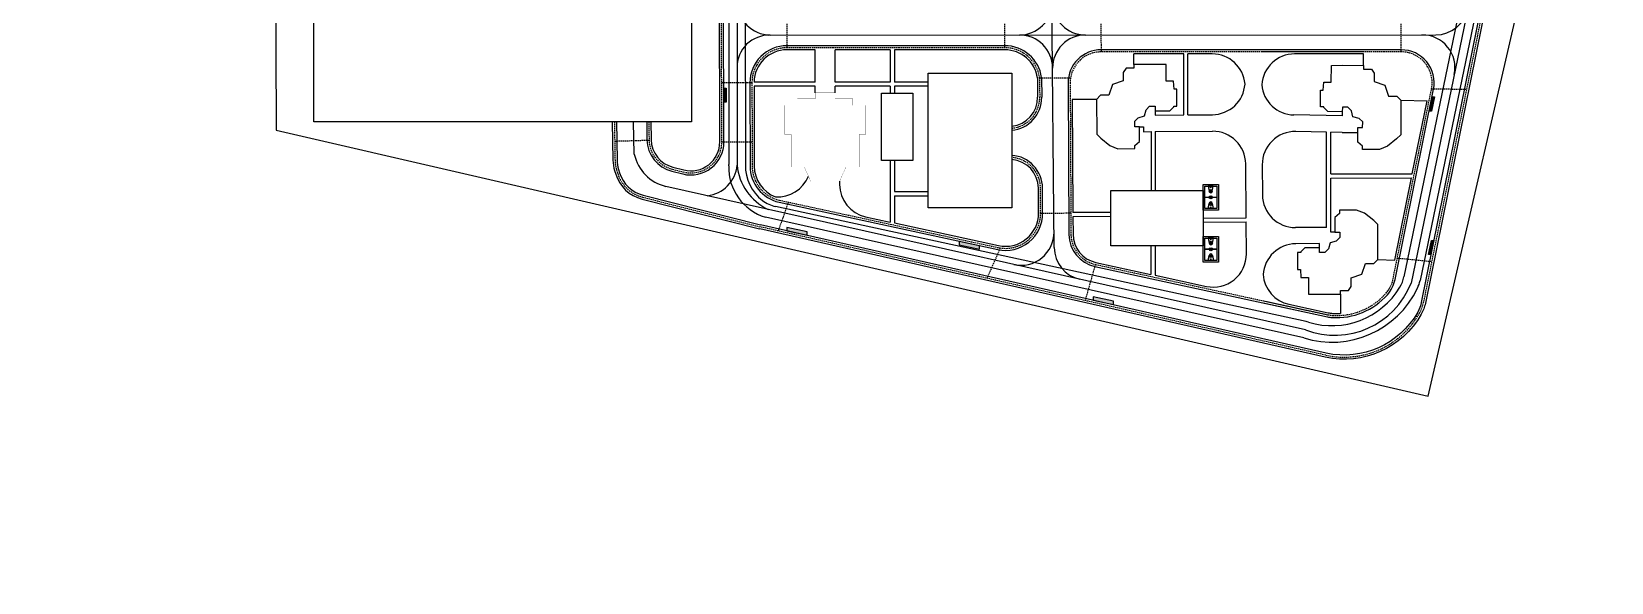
# Model space of a CAD drawing. Header units: inches. Extents: x -634 to 3638, y -6930911 to 5552.
# Drawn here: x 3063 to 3638, y 1953 to 2153 of the extents above; entities that cross this region are included whole.
import ezdxf

# ---------------------------------------------------------------- set-up
doc = ezdxf.new("R2010")
doc.units = ezdxf.units.IN
doc.header["$MEASUREMENT"] = 0
doc.linetypes.add('штриховая', pattern=[0.75, 0.5, -0.25])
doc.layers.add('ELEV', color=134, linetype='Continuous', lineweight=18)
for name, color, linetype in [('SPORT', 7, 'Continuous'), ('движ. автобус', 100, 'Continuous'), ('движ. пешеходы', 151, 'штриховая'), ('движ. транспорт', 10, 'Continuous')]:
    doc.layers.add(name, color=color, linetype=linetype)
for name, color, linetype, true_color in [('дет.площадки', 7, 'Continuous', 0xf5eb38), ('дорога', 7, 'Continuous', 0x737373), ('жил.зона', 7, 'Continuous', 0xee6868), ('парковка', 7, 'Continuous', 0x000000)]:
    doc.layers.add(name, color=color, linetype=linetype, true_color=true_color)

# ---------------------------------------------------------------- blocks, each defined once
blk = doc.blocks.new('A$C6FDB6B95')
at = {"layer": 'SPORT'}
for p, q in [((-2148, 1133), (1300, 1133)), ((-2148, -936), (-2148, 1133)), ((-1920, 438), (-1256, 300)), ((-1918, 904), (1070, 904)), ((-1918, -706), (-1918, 904)), ((-1918, -246), (-1918, 444)), ((-1918, -246), (-1918, 444)), ((-1918, 444), (-1255, 306)), ((-1721, 403), (-1720, 408)), ((-1716, 402), (-1721, 403)), ((-1720, 408), (-1715, 407)), ((-1715, 407), (-1716, 402)), ((-1620, 382), (-1619, 387)), ((-1615, 381), (-1620, 382)), ((-1619, 387), (-1613, 386)), ((-1613, 386), (-1615, 381)), ((-1519, 361), (-1518, 366)), ((-1513, 360), (-1519, 361)), ((-1518, 366), (-1512, 365)), ((-1512, 365), (-1513, 360)), ((-1277, 305), (-1276, 299)), ((-1258, -102), (-1258, 300)), ((-1252, 300), (-1252, -102)), ((-427, -706), (-427, 904)), ((-427, -418), (-427, 616)), ((-421, -706), (-421, 904)), ((-421, -418), (-421, 616)), ((1070, 444), (406, 306)), ((1071, 438), (407, 300)), ((409, -102), (409, 300)), ((429, 305), (428, 299)), ((1070, 904), (1070, -706)), ((1070, -246), (1070, 444)), ((1070, -246), (1070, 444)), ((1300, 1133), (1300, -936)), ((1300, -936), (-2148, -936)), ((-1256, -102), (-1920, -240)), ((-1255, -108), (-1918, -246)), ((1070, -706), (-1918, -706)), ((-1277, -107), (-1276, -101)), ((406, -108), (1070, -246)), ((407, -102), (1071, -240)), ((429, -107), (428, -101))]:
    blk.add_line(p, q, dxfattribs=at)
for points in [[(1300, -936), (-2148, -936), (-2148, 1133), (1300, 1133)], [(1076, -711), (-1924, -711), (-1924, 909), (1076, 909)], [(-1781, 202), (-1784, 202), (-1784, -4), (-1781, -4)], [(671, 361), (669, 366), (664, 365), (665, 360)], [(772, 382), (771, 387), (765, 386), (766, 381)], [(873, 403), (872, 408), (866, 407), (868, 402)], [(932, 202), (936, 202), (936, -4), (932, -4)], [(-1721, -205), (-1720, -211), (-1715, -209), (-1716, -204)], [(-1620, -184), (-1619, -190), (-1613, -188), (-1615, -183)], [(-1519, -163), (-1518, -168), (-1512, -167), (-1513, -162)], [(671, -163), (669, -168), (664, -167), (665, -162)], [(772, -184), (771, -190), (765, -188), (766, -183)], [(873, -205), (872, -211), (866, -209), (868, -204)]]:
    blk.add_lwpolyline(points, close=True, dxfattribs=at)
blk.add_lwpolyline([(403, -102, -0.9858149), (403, 300)], format="xyb", close=True, dxfattribs=at)
for centre, radius in [((-1741, 99), 25.9), ((-424, 99), 207), ((-424, 99), 201), ((892, 99), 25.9)]:
    blk.add_circle(centre, radius, dxfattribs=at)
for centre, radius, start, end in [((-1255, 99), 207, 96.21469, 263.78531), ((-1255, 99), 201, 96.21469, 263.78531), ((-1255, 99), 207, 270, 90), ((-1255, 99), 201, 270.81854, 89.18146), ((406, 99), 207, 90, 270), ((406, 99), 201, 276.21469, 83.78531), ((406, 99), 207, 276.21469, 83.78531)]:
    blk.add_arc(centre, radius, start, end, dxfattribs=at)

msp = doc.modelspace()

# ---------------------------------------------------------------- hatches: boundary and pattern name
at = {"layer": 'ELEV', "linetype": 'Continuous'}
h = msp.add_hatch(dxfattribs=at)
h.set_pattern_fill('ANSI31', color=256, scale=0.01044, style=0)
h.set_pattern_definition([(45, (1262.311104, 3366.587935), (-0.02343928418428, 0.02343928418428), [])])
edge = h.paths.add_edge_path()
edge.add_ellipse((1445.78234, 3471.96182), major_axis=(0, 6932302.83262), ratio=0.00000001506, start_angle=89.999976115149, end_angle=270.000023884851)
edge.add_line((1445.67794, 3474.85168), (1445.67794, 3528.48347))
edge.add_line((1445.67794, 3528.48347), (1445.88675, 3528.48347))
edge.add_line((1445.88675, 3528.48347), (1445.88675, 3474.85168))
at = {"layer": 'движ. автобус'}
h = msp.add_hatch(color=3, dxfattribs=at)
h.dxf.hatch_style = 1
h.paths.add_polyline_path([(3315.96106, 2132.77214), (3315.04745, 2132.77214), (3315.04745, 2128.34173), (3315.04934, 2127.62081), (3315.96106, 2127.62081)])
h = msp.add_hatch(color=3, dxfattribs=at)
h.dxf.hatch_style = 1
h.paths.add_polyline_path([(3573.54074, 2129.51239), (3572.62712, 2129.51239), (3571.53031, 2124.36106), (3572.44392, 2124.36106)])
h = msp.add_hatch(color=3, dxfattribs=at)
h.dxf.hatch_style = 1
h.paths.add_polyline_path([(3337.95376, 2082.00956), (3337.95376, 2080.857), (3342.75326, 2079.76708), (3345.3921, 2079.20305), (3345.3921, 2080.41966)])
h = msp.add_hatch(color=3, dxfattribs=at)
h.dxf.hatch_style = 1
h.paths.add_polyline_path([(3408.02067, 2075.37682), (3400.58233, 2076.96672), (3400.58233, 2075.75011), (3408.02067, 2074.16021)])
h = msp.add_hatch(color=3, dxfattribs=at)
h.dxf.hatch_style = 1
h.paths.add_polyline_path([(3572.94954, 2075.87434), (3573.2512, 2077.36633), (3572.34106, 2077.36633), (3571.28755, 2072.21501), (3572.20117, 2072.21501)])
h = msp.add_hatch(color=3, dxfattribs=at)
h.dxf.hatch_style = 1
h.paths.add_polyline_path([(3449.31842, 2056.83561), (3449.31842, 2055.61899), (3456.75676, 2054.0291), (3456.75676, 2055.24571)])

# ---------------------------------------------------------------- linework, layer by layer
at = {"color": 7}
msp.add_lwpolyline([(3152.27453, 2117.38844), (3571.2036, 2020.67668), (3611.30722, 2194.39466), (3624.58339, 2311.97423), (3637.80785, 2538.02955), (3150.56133, 2538.02955)], close=True, dxfattribs=at)
at = {"layer": 'движ. автобус'}
for p, q in [((3316.8341, 2221.81117), (3316.88843, 2104.97414)), ((3322.83477, 2220.35877), (3322.88856, 2104.70101)), ((3591.80108, 2206.15087), (3562.38666, 2064.10313)), ((3598.61014, 2209.55945), (3568.227, 2062.71864)), ((3525.96674, 2041.85034), (3330.19351, 2085.78284)), ((3526.76444, 2047.81671), (3333.90693, 2089.66058))]:
    msp.add_line(p, q, dxfattribs=at)
for points in [[(3315.04745, 2132.77214), (3315.96106, 2132.77214), (3315.96106, 2127.62081), (3315.04745, 2127.62081)], [(3572.62712, 2129.51239), (3573.54074, 2129.51239), (3572.44392, 2124.36106), (3571.53031, 2124.36106)], [(3345.3921, 2080.41966), (3337.95376, 2082.00956), (3337.95376, 2080.79295), (3345.3921, 2079.20305)], [(3408.02067, 2075.37682), (3400.58233, 2076.96672), (3400.58233, 2075.75011), (3408.02067, 2074.16021)], [(3572.34106, 2077.36633), (3573.25467, 2077.36633), (3572.20117, 2072.21501), (3571.28755, 2072.21501)], [(3456.75676, 2055.24571), (3449.31842, 2056.83561), (3449.31842, 2055.61899), (3456.75676, 2054.0291)]]:
    msp.add_lwpolyline(points, close=True, dxfattribs=at)
for centre, radius, start, end in [((3335.60292, 2103.72477), 18.73966, 177.68106102, 253.22219192), ((3304.88843, 2104.96856), 12, 357.68106102, 0.02664575), ((3338.89929, 2104.5658), 16.01156, 179.41849023, 232.39440202), ((3336.45134, 2101.38772), 12, 232.39440202, 257.75840015), ((3550.63595, 2066.5364), 12, 328.96041339, 348.30087053), ((3556.47591, 2065.15008), 12, 334.48311969, 348.30977546), ((3536.13456, 2074.85976), 34.53993, 252.87970098, 334.48311969), ((3536.11102, 2075.27752), 28.95231, 253.12037616, 328.96041339), ((3524.22003, 2036.08957), 12, 73.12037616, 77.75840015)]:
    msp.add_arc(centre, radius, start, end, dxfattribs=at)
at = {"layer": 'движ. пешеходы'}
for p, q in [((3337.93929, 2158.42275), (3338.03095, 2147.42275)), ((3417.25498, 2147.42275), (3417.25498, 2158.42275)), ((3452.07535, 2158.42275), (3452.25544, 2145.92275)), ((3561.37237, 2145.92275), (3561.37237, 2158.42275)), ((3325.28099, 2134.63936), (3314.28103, 2134.61055)), ((3429.86635, 2136.59679), (3429.92193, 2129.43196)), ((3429.87403, 2136.49539), (3441.14399, 2136.4329)), ((3572.39925, 2132.44326), (3585.14185, 2132.39217)), ((3275.37622, 2113.47135), (3287.87275, 2113.826)), ((3314.33717, 2113.1722), (3325.33713, 2113.20101)), ((3338.45122, 2091.28775), (3334.84537, 2080.79378)), ((3430.24906, 2087.26728), (3441.24892, 2087.32388)), ((3415.56076, 2074.5999), (3410.74242, 2063.55838)), ((3450.15588, 2068.61282), (3446.40381, 2055.46007)), ((3559.96432, 2070.94095), (3572.46425, 2069.68963))]:
    msp.add_line(p, q, dxfattribs=at)
for points in [[(3287.75697, 2120.62987), (3287.86983, 2113.95494, 0.338759954), (3296.36347, 2103.23762), (3300.33245, 2102.23523, 0.489484039), (3314.33717, 2113.1722), (3314.05819, 2219.70333, 0.399016405), (3303.36538, 2230.91006), (3288.08806, 2231.6676, 0.428800516), (3276.28091, 2220.4314, 0.428800516)], [(3613.70299, 2215.23371), (3611.74637, 2215.34283, 0.372700523), (3600.09305, 2206.33977), (3569.41738, 2054.62, -0.079040438), (3568.01647, 2050.8669, -0.328421876), (3533.90909, 2035.58856), (3328.27738, 2082.2853)], [(3429.87403, 2136.49539, 0.372797258), (3417.25498, 2147.42275), (3338.03095, 2147.42275, 0.414980789), (3325.28099, 2134.63936), (3325.36025, 2104.37368, 0.349570979), (3335.29037, 2091.9728), (3414.79862, 2074.74098, 0.47978187), (3430.24906, 2087.26728), (3430.20225, 2096.36509, 0.392841877), (3419.72096, 2107.53093, 0.392841877)], [(3547.64577, 2145.92275), (3452.25544, 2145.92275, 0.415721382), (3441.00559, 2134.61486), (3441.28892, 2079.54968)], [(3511.35308, 2055.34955), (3534.67688, 2050.29459, 0.036961076), (3536.32172, 2050.06357, 0.231979018), (3555.81794, 2058.0831, 0.132050309), (3558.42165, 2063.31103), (3572.39925, 2132.44326, 0.473927995), (3561.37237, 2145.92275), (3510.53536, 2145.92275)], [(3275.25875, 2120.41854), (3275.49369, 2106.52417, 0.071049496), (3276.0637, 2102.96419), (3276.46501, 2101.66974, 0.261418449), (3285.52112, 2093.08343), (3328.25981, 2082.28952)], [(3441.28892, 2079.54968, 0.35155055), (3450.15588, 2068.61282), (3534.67688, 2050.29459)]]:
    msp.add_lwpolyline(points, format="xyb", dxfattribs=at)
msp.add_arc((3418.67227, 2129.34468), 11.25, 275.25911732, 0.4445063, dxfattribs=at)
at = {"layer": 'движ. транспорт'}
for p, q in [((3319.82745, 2236.1026), (3319.88856, 2104.69962)), ((3435.17543, 2074.79652), (3433.77105, 2230.62873)), ((3600.39861, 2233.4278), (3564.96608, 2061.76473)), ((3331.18939, 2152.00269), (3573.9113, 2152.11557)), ((3282.50602, 2108.68174), (3282.23131, 2120.43122)), ((3526.62362, 2044.77754), (3294.02902, 2096.97294))]:
    msp.add_line(p, q, dxfattribs=at)
for centre, radius, start, end in [((3332.29109, 2164.4305), 12.43496, 181.46771358, 268.01464032), ((3422.6495, 2163.77916), 11.7244, 269.44012856, 1.21496456), ((3446.65287, 2164.34033), 12.28558, 181.457889, 269.45026325), ((3573.90572, 2164.11557), 12, 270.02664575, 348.30087053), ((3331.53026, 2140.34876), 11.65892, 88.37789877, 180.62996516), ((3422.5871, 2140.05532), 12, 0.12454007, 90), ((3446.58716, 2140.05532), 12, 90, 180.12454007), ((3568.93546, 2140.11326), 12, 348.30087053, 90.02664575), ((3297.58544, 2111.99739), 15.43963, 192.40080347, 256.68272731), ((3307.69005, 2105.77087), 12.24546, 276.39015715, 354.98126273), ((3339.76406, 2106.66695), 19.97262, 185.65287658, 244.50821135), ((3423.12533, 2080.30151), 12, 257.35206785, 0.51634616), ((3447.17495, 2074.90466), 12, 180.51634616, 257.35206785), ((3537.21486, 2072.63737), 29.80511, 249.18510963, 338.60527513)]:
    msp.add_arc(centre, radius, start, end, dxfattribs=at)
at = {"layer": 'дет.площадки'}
for points in [[(3372.43343, 2130.91726), (3383.83592, 2130.91726), (3383.83592, 2106.46327), (3372.43343, 2106.46327)], [(3455.786, 2095.50088), (3489.34086, 2095.50088), (3489.34086, 2075.42181), (3455.786, 2075.42181)]]:
    msp.add_lwpolyline(points, close=True, dxfattribs=at)
at = {"layer": 'дорога'}
for p, q in [((3348.30498, 2134.91302), (3348.30498, 2146.67275)), ((3355.50657, 2134.9199), (3355.50657, 2146.67275)), ((3375.59313, 2146.67275), (3375.59313, 2134.93198)), ((3377.09313, 2146.67275), (3377.09313, 2134.93289)), ((3464.19294, 2141.30385), (3464.19294, 2145.17275)), ((3482.28863, 2122.99348), (3482.28863, 2145.17275)), ((3483.78863, 2122.99348), (3483.78863, 2145.17275)), ((3547.64577, 2141.02204), (3547.64577, 2145.17275)), ((3324.5327, 2134.89032), (3324.53033, 2134.89031)), ((3348.30498, 2134.91302), (3326.03295, 2134.89175)), ((3348.30498, 2133.39032), (3326.03427, 2133.39032)), ((3348.30498, 2131.02909), (3348.30498, 2133.39032)), ((3375.59313, 2134.93198), (3355.50657, 2134.9199)), ((3355.50657, 2131.02909), (3355.50657, 2133.39032)), ((3375.59313, 2133.39032), (3355.50657, 2133.39032)), ((3375.59313, 2133.39032), (3375.59313, 2130.91726)), ((3386.30382, 2134.93843), (3377.09313, 2134.93289)), ((3386.30381, 2133.39032), (3377.09313, 2133.39032)), ((3377.09313, 2133.39032), (3377.09313, 2130.91726)), ((3389.40912, 2134.95228), (3386.30381, 2134.94932)), ((3389.40912, 2133.39032), (3386.30381, 2133.39032)), ((3429.11718, 2136.48604), (3429.17196, 2129.42614)), ((3430.61633, 2136.60261), (3430.67191, 2129.43777)), ((3450.59469, 2128.64829), (3441.78653, 2128.60297)), ((3561.24402, 2128.36648), (3570.7679, 2128.15926)), ((3471.87342, 2124.42707), (3471.87342, 2122.91894)), ((3471.87342, 2122.91894), (3482.28863, 2122.99348)), ((3483.78863, 2123.00421), (3492.70385, 2123.06802)), ((3539.96529, 2122.64009), (3522.39113, 2122.97447)), ((3539.96529, 2124.14526), (3539.96529, 2122.64009)), ((3466.2028, 2118.69998), (3467.70447, 2118.69998)), ((3467.70447, 2118.69998), (3467.70447, 2116.80309)), ((3467.70447, 2116.80309), (3470.41636, 2116.92003)), ((3470.41636, 2116.92003), (3470.40287, 2095.50088)), ((3471.91636, 2116.91909), (3471.90287, 2095.50088)), ((3471.91636, 2116.91909), (3492.74679, 2117.06818)), ((3534.1729, 2116.74922), (3523.06247, 2116.96061)), ((3534.25228, 2082.04053), (3534.1729, 2116.74922)), ((3535.76728, 2101.53751), (3535.77533, 2116.71873)), ((3539.85115, 2116.64118), (3535.77533, 2116.71873)), ((3539.85115, 2116.64118), (3545.62699, 2116.61264)), ((3375.59313, 2106.46327), (3375.59313, 2084.00539)), ((3377.09313, 2106.46327), (3377.09313, 2095.07179)), ((3510.8345, 2104.8769), (3510.91286, 2093.92874)), ((3535.75607, 2080.38513), (3535.76648, 2100.0375)), ((3535.76648, 2100.0375), (3565.09686, 2100.11069)), ((3535.76728, 2101.53751), (3565.4003, 2101.61145)), ((3377.09313, 2095.07179), (3389.40912, 2095.07179)), ((3377.09313, 2093.57179), (3377.09313, 2083.6803)), ((3377.09313, 2093.57179), (3389.40912, 2093.57179)), ((3455.786, 2087.54175), (3441.99817, 2087.4708)), ((3455.79372, 2086.04177), (3442.00589, 2085.97082)), ((3489.34086, 2085.46135), (3504.97251, 2085.57322)), ((3489.35159, 2083.96138), (3504.98324, 2084.07326)), ((3534.25228, 2082.04053), (3522.94, 2082.01466)), ((3537.29596, 2080.38513), (3535.75607, 2080.38513)), ((3470.39021, 2075.42181), (3470.38365, 2064.99627)), ((3471.89022, 2075.42181), (3471.88344, 2064.67122)), ((3531.62534, 2076.16405), (3523.04075, 2076.1026)), ((3531.62534, 2074.65805), (3531.62534, 2076.16405)), ((3552.90406, 2070.43683), (3559.03773, 2070.14262)), ((3539.30582, 2057.78126), (3539.24297, 2050.80135))]:
    msp.add_line(p, q, dxfattribs=at)
for points in [[(3287.00707, 2120.61719), (3287.11994, 2113.94226, 0.338759954), (3296.17982, 2102.51046), (3300.1488, 2101.50806, 0.489484039), (3315.08717, 2113.17417), (3314.80819, 2219.70529, 0.399016405), (3303.40253, 2231.65914), (3288.1252, 2232.41668, 0.428800516), (3275.53091, 2220.4314)], [(3288.50686, 2120.64255), (3288.61972, 2113.96762, 0.338759954), (3296.54712, 2103.96479), (3300.5161, 2102.9624, 0.489484039), (3313.58717, 2113.17024), (3313.30819, 2219.70137, 0.399016405), (3303.32824, 2230.16098), (3288.05092, 2230.91852, 0.428800516), (3277.03091, 2220.4314, 0.428800516)], [(3613.66123, 2214.48488), (3611.70461, 2214.594, 0.372700523), (3600.82817, 2206.19114), (3570.15251, 2054.47137, -0.079040438), (3568.66919, 2050.49749, -0.328453608), (3533.74656, 2034.85638), (3328.11129, 2081.55393)], [(3613.74476, 2215.98255), (3611.78813, 2216.09167, 0.372700523), (3599.35792, 2206.48841), (3568.68226, 2054.76863, -0.079040438), (3567.36376, 2051.2363, -0.328388991), (3534.07157, 2036.32076), (3328.44346, 2083.01668)], [(3430.61633, 2136.60261, 0.372797258), (3417.25498, 2148.17275), (3338.03095, 2148.17275, 0.414980789), (3324.53099, 2134.63739), (3324.61025, 2104.37171, 0.349646691), (3335.12805, 2091.24056), (3414.63976, 2074.00799, 0.47978187), (3430.99905, 2087.27114), (3430.95224, 2096.36895, 0.392841877), (3419.77219, 2108.27917, 0.392841877)], [(3348.30498, 2146.67275), (3338.03095, 2146.67275, 0.408877964), (3326.03295, 2134.89175, 0.408877964)], [(3348.30498, 2146.67275), (3338.03095, 2146.67275, 0.408877964), (3326.03295, 2134.89175, 0.408877964)], [(3429.13173, 2136.38818, 0.372797258), (3417.25498, 2146.67275), (3377.09313, 2146.67275)], [(3429.11718, 2136.48604, 0.370451466), (3417.25498, 2146.67275), (3377.09313, 2146.67275)], [(3547.64577, 2146.67275), (3452.25544, 2146.67275, 0.415721382), (3440.2556, 2134.611), (3440.53893, 2079.54582)], [(3504.58697, 2134.20585, 0.389186182), (3492.63152, 2145.17275), (3483.78863, 2145.17275)], [(3511.19423, 2054.61657), (3534.51802, 2049.56161, 0.036961076), (3536.27251, 2049.31518, 0.231979018), (3556.37948, 2057.58594, 0.132050309), (3559.15678, 2063.1624), (3573.13437, 2132.29463, 0.473927995), (3561.37237, 2146.67275), (3510.53536, 2146.67275)], [(3547.64577, 2145.17275), (3522.63229, 2145.17275, 0.394464076), (3510.65994, 2133.98688)], [(3326.03427, 2133.39032), (3326.11025, 2104.37564, 0.310934735), (3333.8566, 2093.18625, 0.310934735)], [(3326.03427, 2133.39032), (3326.11025, 2104.37564, 0.310934735), (3333.8566, 2093.18625, 0.310934735)], [(3274.50886, 2120.40586), (3274.7438, 2106.51149, 0.071049496), (3275.34734, 2102.7421), (3275.74865, 2101.44765, 0.261418449), (3285.33747, 2092.35627), (3328.07616, 2081.56235)], [(3276.00865, 2120.43122), (3276.24358, 2106.53685, 0.071049496), (3276.78006, 2103.18628), (3277.18137, 2101.89183, 0.261418449), (3285.70477, 2093.8106), (3328.44346, 2083.01668)], [(3377.09313, 2083.6803), (3414.95748, 2075.47396, 0.47978187), (3429.49907, 2087.26343), (3429.45226, 2096.36123, 0.390020599), (3419.77219, 2106.77516)], [(3333.8566, 2093.18625, 0.325564112), (3345.79289, 2100.74711)], [(3357.16226, 2098.83238), (3357.15905, 2097.71285, 0.353802502), (3366.61725, 2085.95073), (3375.59313, 2084.00539)], [(3442.00589, 2085.97082), (3442.03891, 2079.55354, 0.35155055), (3450.31474, 2069.34581), (3470.38365, 2064.99627)], [(3471.88344, 2064.67122), (3490.52503, 2060.63103, 0.480400739), (3505.06647, 2072.44464), (3504.98324, 2084.07326)], [(3440.53893, 2079.54582, 0.35155055), (3449.99702, 2067.87984), (3534.51802, 2049.56161)], [(3511.15242, 2064.88909, 0.330693442), (3520.57241, 2054.11886), (3534.83574, 2051.02757, 0.036961076), (3536.37092, 2050.81195, 0.030990156), (3539.24297, 2050.80135, 0.030990156)]]:
    msp.add_lwpolyline(points, format="xyb", dxfattribs=at)
for points in [[(3375.59313, 2146.67275), (3355.50657, 2146.67275)], [(3375.59313, 2146.67275), (3355.50657, 2146.67275)], [(3482.28863, 2145.17275), (3464.19294, 2145.17275)], [(3441.78653, 2128.60297), (3441.99817, 2087.4708)], [(3565.4003, 2101.61145), (3570.7679, 2128.15926)], [(3504.97251, 2085.57322), (3504.83236, 2105.15437)], [(3346.63416, 2098.83851), (3346.63416, 2098.83238)], [(3559.03773, 2070.14262), (3565.09686, 2100.11069)], [(3366.61725, 2085.95073), (3375.59313, 2084.00539)], [(3366.61725, 2085.95073), (3375.59313, 2084.00539)], [(3377.09313, 2083.6803), (3414.95748, 2075.47396)]]:
    msp.add_lwpolyline(points, dxfattribs=at)
for points in [[(3430.7548, 2134.74221), (3430.7548, 2134.74221)], [(3332.09241, 2093.4333), (3332.09241, 2093.4333)]]:
    msp.add_lwpolyline(points, close=True, dxfattribs=at)
for centre, radius, start, end in [((3492.61796, 2135.06771), 12, 270.41006908, 355.8813381), ((3522.61941, 2134.9723), 12, 184.71032547, 268.90998571), ((3418.67227, 2129.34468), 12, 275.25911732, 0.4445063), ((3418.67227, 2129.34468), 10.5, 276.01301518, 0.4445063), ((3492.83267, 2105.06848), 12, 0.41006908, 90.41006908), ((3522.8342, 2104.96278), 12, 88.90998571, 180.41006908), ((3522.91255, 2094.01463), 12, 180.41006908, 270.13104156), ((3523.12664, 2064.10291), 12, 90.41006908, 176.24357338)]:
    msp.add_arc(centre, radius, start, end, dxfattribs=at)
at = {"layer": 'жил.зона', "ltscale": 100}
for points in [[(3455.11147, 2130.13563), (3452.05028, 2130.1205), (3450.59469, 2128.64829), (3450.65712, 2116.01537), (3452.12717, 2114.55977), (3455.47195, 2111.86167), (3458.37239, 2110.7009), (3464.52346, 2110.73129), (3464.51764, 2111.90723), (3466.22909, 2113.3787), (3466.2028, 2118.69998), (3464.48412, 2118.69149), (3464.47037, 2120.70888), (3465.72871, 2121.97877), (3468.01488, 2122.6091), (3468.59179, 2124.80604), (3469.85068, 2126.13565), (3471.86493, 2126.1456), (3471.87342, 2124.42707), (3477.19485, 2124.45336), (3478.65045, 2125.92327), (3478.64919, 2126.17912), (3479.82513, 2126.18471), (3479.79476, 2132.33035), (3478.79753, 2132.3259), (3478.60491, 2135.21967), (3475.89118, 2135.21179), (3475.86186, 2141.30385), (3471.7902, 2141.33831), (3464.19294, 2141.30385), (3464.19817, 2139.94794), (3461.77136, 2139.93595), (3461.3111, 2139.93368), (3460.31576, 2138.46589), (3460.32647, 2135.40142), (3456.43017, 2134.04645), (3455.11147, 2130.13563)], [(3556.72724, 2129.85382), (3559.78843, 2129.83869), (3561.24402, 2128.36648), (3561.18159, 2115.73356), (3559.71154, 2114.27796), (3556.36676, 2111.57986), (3553.46632, 2110.41909), (3547.31525, 2110.44948), (3547.32107, 2111.62542), (3545.60962, 2113.09689), (3545.63591, 2118.41817), (3547.35459, 2118.40968), (3547.36834, 2120.42707), (3546.11, 2121.69696), (3543.82383, 2122.32729), (3543.24692, 2124.52423), (3541.98803, 2125.85383), (3539.97378, 2125.86379), (3539.96529, 2124.14526), (3534.64386, 2124.17155), (3533.18826, 2125.64146), (3533.18952, 2125.89731), (3532.01358, 2125.9029), (3532.04395, 2132.04854), (3533.04118, 2132.04409), (3533.2338, 2134.93786), (3535.94753, 2134.92998), (3535.97685, 2141.02204), (3540.04851, 2141.0565), (3547.64577, 2141.02204), (3547.64054, 2139.66613), (3550.06735, 2139.65414), (3550.52761, 2139.65187), (3551.52295, 2138.18408), (3551.51224, 2135.11961), (3555.40854, 2133.76464), (3556.72724, 2129.85382)], [(3548.38728, 2068.94949), (3551.44847, 2068.96461), (3552.90406, 2070.43683), (3552.84164, 2083.06974), (3551.37158, 2084.52534), (3548.02681, 2087.22344), (3545.12637, 2088.38422), (3538.9753, 2088.35382), (3538.98111, 2087.17788), (3537.26966, 2085.70641), (3537.29596, 2080.38513), (3539.01464, 2080.39362), (3539.02839, 2078.37623), (3537.77004, 2077.10634), (3535.48388, 2076.47601), (3534.90697, 2074.27908), (3533.64808, 2072.94947), (3531.63383, 2072.93951), (3531.62534, 2074.65805), (3526.30391, 2074.63175), (3524.84831, 2073.16184), (3524.84957, 2072.90599), (3523.67363, 2072.9004), (3523.704, 2066.75476), (3524.70123, 2066.75921), (3524.89385, 2063.86544), (3527.60758, 2063.87333), (3527.6369, 2057.78126), (3531.70855, 2057.7468), (3539.30582, 2057.78126), (3539.30059, 2059.13717), (3541.7274, 2059.14916), (3542.18766, 2059.15144), (3543.183, 2060.61922), (3543.17229, 2063.68369), (3547.06859, 2065.03867), (3548.38728, 2068.94949)]]:
    msp.add_lwpolyline(points, dxfattribs=at)
at = {"layer": 'жил.зона', "linetype": 'Continuous', "flags": 128}
msp.add_lwpolyline([(3348.29255, 2128.82751, 0.06884, 0.06884, 0), (3341.79716, 2128.82751, 0.06884, 0.06884, 0), (3341.79716, 2126.46087, 0.06884, 0.06884, 0), (3337.25482, 2126.46087, 0.06884, 0.06884, 0), (3337.25482, 2115.88428, 0.06884, 0.06884, 0), (3339.56835, 2115.88428, 0.06884, 0.06884, 0), (3339.56835, 2104.03339, 0.06884, 0.06884, 0), (3344.34437, 2104.03339, 0.06884, 0.06884, 0), (3346.63686, 2098.83238, 0.06884, 0.06884, 0), (3346.63686, 2098.83238, 0.06884, 0.06884, 0), (3357.16226, 2098.83238, 0.06884, 0.06884, 0), (3359.45475, 2104.03339, 0.06884, 0.06884, 0), (3364.27048, 2104.03339, 0.06884, 0.06884, 0), (3364.27048, 2115.88428, 0.06884, 0.06884, 0), (3366.54431, 2115.88428, 0.06884, 0.06884, 0), (3366.54431, 2126.46087, 0.06884, 0.06884, 0), (3362.00197, 2126.46087, 0.06884, 0.06884, 0), (3362.00197, 2128.82751, 0.06884, 0.06884, 0), (3355.50657, 2128.82751, 0.06884, 0.06884, 0), (3355.50657, 2131.02909, 0.06884, 0.06884, 0), (3348.30498, 2131.02909, 0.06884, 0.06884, 0)], format="xyseb", close=True, dxfattribs=at)
at = {"layer": 'парковка'}
for points in [[(3165.91919, 2219.1674), (3303.33729, 2219.1674), (3303.33729, 2120.43122), (3165.91919, 2120.43122)], [(3389.40912, 2138.12153), (3419.77219, 2138.12153), (3419.77219, 2089.18186), (3389.40912, 2089.18186)]]:
    msp.add_lwpolyline(points, close=True, dxfattribs=at)

# ---------------------------------------------------------------- block references
at = {"layer": 'дет.площадки', "xscale": 0.002700000000004366, "yscale": 0.002700000000004366, "zscale": 0.002700000000004366, "rotation": 90}
for p in [(3492.37401, 2094.14161), (3492.42055, 2075.24328)]:
    msp.add_blockref('A$C6FDB6B95', p, dxfattribs=at)

doc.saveas('drawing.dxf')
